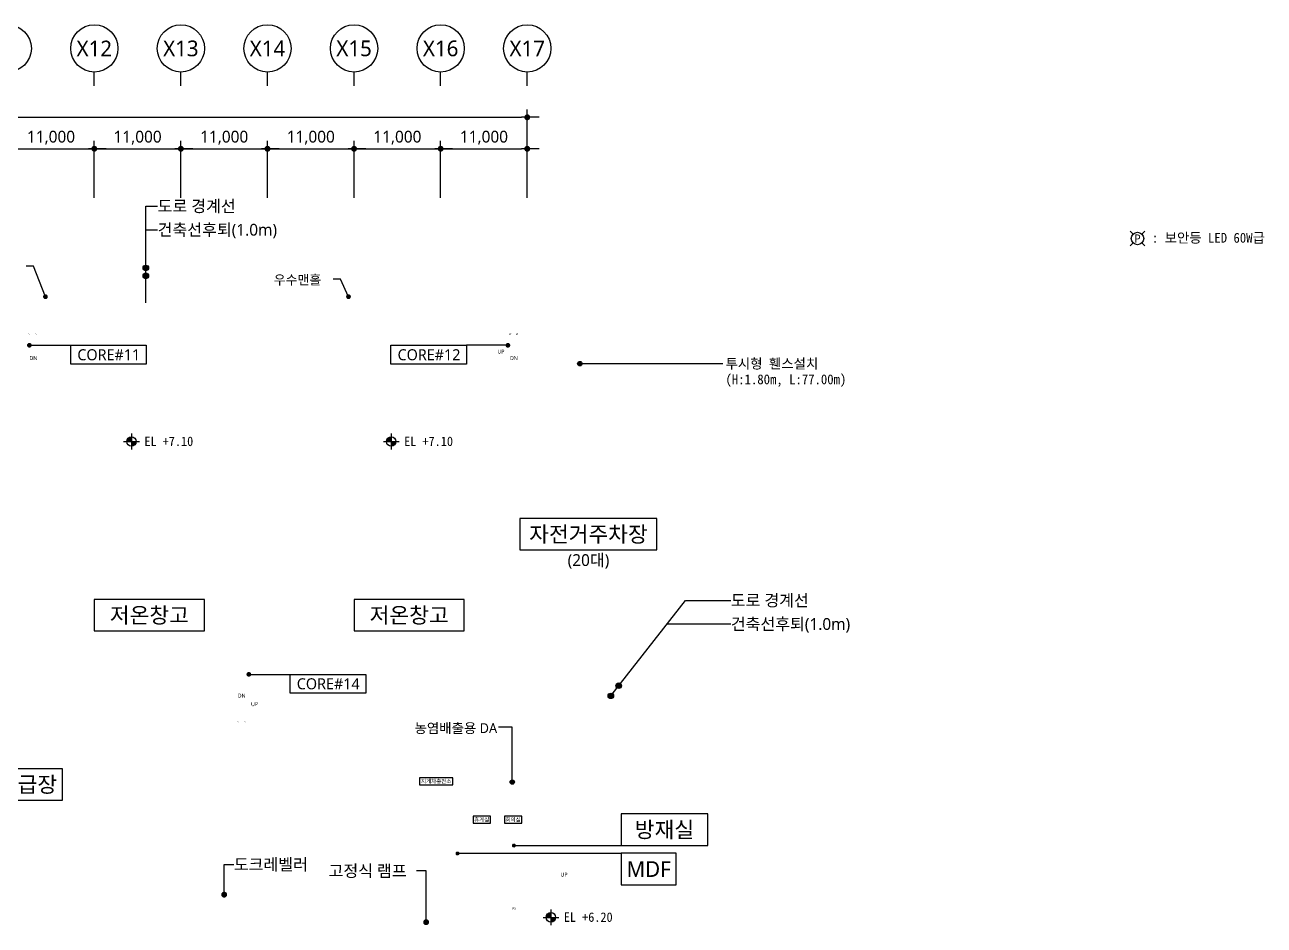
# Model space of a CAD drawing. Header units: millimetres. Extents: x 4806612 to 5147473, y 1423230 to 1974891.
# Drawn here: x 4978280 to 5135734, y 1563508 to 1677891 of the extents above; entities that cross this region are included whole.
import ezdxf
from ezdxf.enums import TextEntityAlignment as Align

# ---------------------------------------------------------------- set-up
doc = ezdxf.new("R2010")
doc.units = ezdxf.units.MM
doc.layers.get('Defpoints').update_dxf_attribs({"color": 140})
for name, color, linetype, lineweight in [('A-AXIS-BUBL', 7, 'Continuous', 25), ('A-DIMS', 7, 'Continuous', 25), ('A-MKXS-LEAD', 7, 'Continuous', 25), ('A-MKXS-TEXT1', 3, 'Continuous', 25), ('A-MKXX-NAME', 3, 'Continuous', 25), ('A-MKXX-SYMB', 7, 'Continuous', 25), ('A-XXXX-SYMB', 7, 'Continuous', 25), ('A-XXXX-TXT2', 3, 'Continuous', 25)]:
    doc.layers.add(name, color=color, linetype=linetype, lineweight=lineweight)
for name, color, linetype in [('E-TEX', 2, 'Continuous'), ('SYM', 3, 'Continuous'), ('SYM(일반)', 3, 'Continuous')]:
    doc.layers.add(name, color=color, linetype=linetype)
doc.styles.add('HY울릉도L', font='')
doc.styles.add('XR-평면도$0$맑은 고딕', font='malgun.ttf')
doc.styles.add('나눔고딕', font='NanumGothic.ttf')
doc.styles.add('돋움', font='')
doc.styles.add('돋움체', font='')
doc.styles.add('맑은 고딕', font='malgun.ttf')
doc.styles.add('맑은고딕', font='malgun.ttf')
doc.styles.get('HY울릉도L').set_extended_font_data('HYwulM')
doc.styles.get('돋움').set_extended_font_data('DotumChe')
doc.styles.get('돋움체').set_extended_font_data('DotumChe')
doc.dimstyles.new('CDIM', dxfattribs={"dimtxt": 3, "dimasz": 1.5, "dimexe": 2, "dimexo": 1, "dimgap": 1, "dimtad": 1, "dimdec": 0, "dimrnd": 0.5, "dimzin": 0, "dimdsep": 32, "dimlunit": 6, "dimtxsty": 'HY울릉도L', "dimblk1": '_CIDOT', "dimblk2": '_CIDOT', "dimsah": 1, "dimcen": 5.5, "dimclrd": 2, "dimclre": 2, "dimclrt": 7, "dimadec": 0, "dimazin": 0, "dimtfac": 1, "dimtdec": 0, "dimtix": 1, "dimtmove": 2, "dimatfit": 1, "dimldrblk": '_CIDOT', "dimfxl": 1, "dimtolj": 1, "dimtzin": 0, "dimlwd": -1, "dimarcsym": 0})

# ---------------------------------------------------------------- blocks, each defined once
blk = doc.blocks.new('_CIDOT')
at = {"color": 0, "linetype": 'ByBlock'}
blk.add_line((2, 0), (-1, 0), dxfattribs=at)
at = {"color": 0, "linetype": 'ByBlock', "const_width": 0.5}
blk.add_lwpolyline([(-0.25, 0, 1), (0.25, 0, 1)], format="xyb", close=True, dxfattribs=at)
blk = doc.blocks.new('*D36')
at = {"layer": 'A-DIMS', "lineweight": -2, "transparency": 16777216}
for p, q in [((236693, 255621), (236693, 262871)), ((247693, 255621), (247693, 262871))]:
    blk.add_line(p, q, dxfattribs=at)
at = {"layer": 'A-DIMS', "transparency": 16777216}
blk.add_line((237443, 261871), (246943, 261871), dxfattribs=at)
at = {"layer": 'Defpoints', "color": 0, "transparency": 16777216}
for p in [(247693, 261871), (236693, 255121), (247693, 255121)]:
    blk.add_point(p, dxfattribs=at)
at = {"layer": 'A-DIMS', "transparency": 16777216, "xscale": 750, "yscale": 750, "zscale": 750, "rotation": 180}
blk.add_blockref('_CIDOT', (236693, 261871), dxfattribs=at)
at = {"layer": 'A-DIMS', "transparency": 16777216, "xscale": 750, "yscale": 750, "zscale": 750}
blk.add_blockref('_CIDOT', (247693, 261871), dxfattribs=at)
at = {"layer": 'A-DIMS', "color": 3, "transparency": 16777216, "insert": (242193, 263275), "char_height": 1500, "attachment_point": 5, "style": '맑은고딕'}
blk.add_mtext('\\A1;11,000', dxfattribs=at)
blk = doc.blocks.new('*D37')
at = {"layer": 'A-DIMS', "lineweight": -2, "transparency": 16777216}
for p, q in [((247693, 255621), (247693, 262871)), ((258693, 255621), (258693, 262871))]:
    blk.add_line(p, q, dxfattribs=at)
at = {"layer": 'A-DIMS', "transparency": 16777216}
blk.add_line((248443, 261871), (257943, 261871), dxfattribs=at)
at = {"layer": 'Defpoints', "color": 0, "transparency": 16777216}
for p in [(258693, 261871), (247693, 255121), (258693, 255121)]:
    blk.add_point(p, dxfattribs=at)
at = {"layer": 'A-DIMS', "transparency": 16777216, "xscale": 750, "yscale": 750, "zscale": 750, "rotation": 180}
blk.add_blockref('_CIDOT', (247693, 261871), dxfattribs=at)
at = {"layer": 'A-DIMS', "transparency": 16777216, "xscale": 750, "yscale": 750, "zscale": 750}
blk.add_blockref('_CIDOT', (258693, 261871), dxfattribs=at)
at = {"layer": 'A-DIMS', "color": 3, "transparency": 16777216, "insert": (253193, 263275), "char_height": 1500, "attachment_point": 5, "style": '맑은고딕'}
blk.add_mtext('\\A1;11,000', dxfattribs=at)
blk = doc.blocks.new('*D38')
at = {"layer": 'A-DIMS', "lineweight": -2, "transparency": 16777216}
for p, q in [((258693, 255621), (258693, 262871)), ((269693, 255621), (269693, 262871))]:
    blk.add_line(p, q, dxfattribs=at)
at = {"layer": 'A-DIMS', "transparency": 16777216}
blk.add_line((259443, 261871), (268943, 261871), dxfattribs=at)
at = {"layer": 'Defpoints', "color": 0, "transparency": 16777216}
for p in [(269693, 261871), (258693, 255121), (269693, 255121)]:
    blk.add_point(p, dxfattribs=at)
at = {"layer": 'A-DIMS', "transparency": 16777216, "xscale": 750, "yscale": 750, "zscale": 750, "rotation": 180}
blk.add_blockref('_CIDOT', (258693, 261871), dxfattribs=at)
at = {"layer": 'A-DIMS', "transparency": 16777216, "xscale": 750, "yscale": 750, "zscale": 750}
blk.add_blockref('_CIDOT', (269693, 261871), dxfattribs=at)
at = {"layer": 'A-DIMS', "color": 3, "transparency": 16777216, "insert": (264193, 263275), "char_height": 1500, "attachment_point": 5, "style": '맑은고딕'}
blk.add_mtext('\\A1;11,000', dxfattribs=at)
blk = doc.blocks.new('*D39')
at = {"layer": 'A-DIMS', "lineweight": -2, "transparency": 16777216}
for p, q in [((269693, 255621), (269693, 262871)), ((280693, 255621), (280693, 262871))]:
    blk.add_line(p, q, dxfattribs=at)
at = {"layer": 'A-DIMS', "transparency": 16777216}
blk.add_line((270443, 261871), (279943, 261871), dxfattribs=at)
at = {"layer": 'Defpoints', "color": 0, "transparency": 16777216}
for p in [(280693, 261871), (269693, 255121), (280693, 255121)]:
    blk.add_point(p, dxfattribs=at)
at = {"layer": 'A-DIMS', "transparency": 16777216, "xscale": 750, "yscale": 750, "zscale": 750, "rotation": 180}
blk.add_blockref('_CIDOT', (269693, 261871), dxfattribs=at)
at = {"layer": 'A-DIMS', "transparency": 16777216, "xscale": 750, "yscale": 750, "zscale": 750}
blk.add_blockref('_CIDOT', (280693, 261871), dxfattribs=at)
at = {"layer": 'A-DIMS', "color": 3, "transparency": 16777216, "insert": (275193, 263275), "char_height": 1500, "attachment_point": 5, "style": '맑은고딕'}
blk.add_mtext('\\A1;11,000', dxfattribs=at)
blk = doc.blocks.new('*D40')
at = {"layer": 'A-DIMS', "lineweight": -2, "transparency": 16777216}
for p, q in [((280693, 255621), (280693, 262871)), ((291693, 255621), (291693, 262871))]:
    blk.add_line(p, q, dxfattribs=at)
at = {"layer": 'A-DIMS', "transparency": 16777216}
blk.add_line((281443, 261871), (290943, 261871), dxfattribs=at)
at = {"layer": 'Defpoints', "color": 0, "transparency": 16777216}
for p in [(291693, 261871), (280693, 255121), (291693, 255121)]:
    blk.add_point(p, dxfattribs=at)
at = {"layer": 'A-DIMS', "transparency": 16777216, "xscale": 750, "yscale": 750, "zscale": 750, "rotation": 180}
blk.add_blockref('_CIDOT', (280693, 261871), dxfattribs=at)
at = {"layer": 'A-DIMS', "transparency": 16777216, "xscale": 750, "yscale": 750, "zscale": 750}
blk.add_blockref('_CIDOT', (291693, 261871), dxfattribs=at)
at = {"layer": 'A-DIMS', "color": 3, "transparency": 16777216, "insert": (286193, 263275), "char_height": 1500, "attachment_point": 5, "style": '맑은고딕'}
blk.add_mtext('\\A1;11,000', dxfattribs=at)
blk = doc.blocks.new('*D41')
at = {"layer": 'A-DIMS', "lineweight": -2, "transparency": 16777216}
for p, q in [((126693, 255621), (126693, 266871)), ((302693, 255621), (302693, 266871))]:
    blk.add_line(p, q, dxfattribs=at)
at = {"layer": 'A-DIMS', "transparency": 16777216}
blk.add_line((127443, 265871), (301943, 265871), dxfattribs=at)
at = {"layer": 'Defpoints', "color": 0, "transparency": 16777216}
for p in [(302693, 265871), (126693, 255121), (302693, 255121)]:
    blk.add_point(p, dxfattribs=at)
at = {"layer": 'A-DIMS', "transparency": 16777216, "xscale": 750, "yscale": 750, "zscale": 750, "rotation": 180}
blk.add_blockref('_CIDOT', (126693, 265871), dxfattribs=at)
at = {"layer": 'A-DIMS', "transparency": 16777216, "xscale": 750, "yscale": 750, "zscale": 750}
blk.add_blockref('_CIDOT', (302693, 265871), dxfattribs=at)
at = {"layer": 'A-DIMS', "color": 3, "transparency": 16777216, "insert": (214693, 267275), "char_height": 1500, "attachment_point": 5, "style": '맑은고딕'}
blk.add_mtext('\\A1;176,000', dxfattribs=at)
blk = doc.blocks.new('*D42')
at = {"layer": 'A-DIMS', "lineweight": -2, "transparency": 16777216}
for p, q in [((291693, 255621), (291693, 262871)), ((302693, 255621), (302693, 262871))]:
    blk.add_line(p, q, dxfattribs=at)
at = {"layer": 'A-DIMS', "transparency": 16777216}
blk.add_line((292443, 261871), (301943, 261871), dxfattribs=at)
at = {"layer": 'Defpoints', "color": 0, "transparency": 16777216}
for p in [(302693, 261871), (291693, 255121), (302693, 255121)]:
    blk.add_point(p, dxfattribs=at)
at = {"layer": 'A-DIMS', "transparency": 16777216, "xscale": 750, "yscale": 750, "zscale": 750, "rotation": 180}
blk.add_blockref('_CIDOT', (291693, 261871), dxfattribs=at)
at = {"layer": 'A-DIMS', "transparency": 16777216, "xscale": 750, "yscale": 750, "zscale": 750}
blk.add_blockref('_CIDOT', (302693, 261871), dxfattribs=at)
at = {"layer": 'A-DIMS', "color": 3, "transparency": 16777216, "insert": (297193, 263275), "char_height": 1500, "attachment_point": 5, "style": '맑은고딕'}
blk.add_mtext('\\A1;11,000', dxfattribs=at)
blk = doc.blocks.new('글_방재실')
at = {"layer": 'A-XXXX-TXT2', "color": 0}
blk.add_lwpolyline([(-5500, -2000), (5500, -2000), (5500, 2000), (-5500, 2000)], close=True, dxfattribs=at)
at = {"layer": 'A-XXXX-TXT2', "style": '맑은고딕'}
blk.add_text('방재실', height=2000, dxfattribs=at).set_placement((0, 0), align=Align.MIDDLE_CENTER)
blk = doc.blocks.new('글_MDF')
at = {"layer": 'A-XXXX-TXT2', "color": 0}
blk.add_lwpolyline([(-3500, -2000), (3500, -2000), (3500, 2000), (-3500, 2000)], close=True, dxfattribs=at)
at = {"layer": 'A-XXXX-TXT2', "style": '맑은고딕'}
blk.add_text('MDF', height=2000, dxfattribs=at).set_placement((0, 0), align=Align.MIDDLE_CENTER)
blk = doc.blocks.new('글_자전거주차장')
at = {"layer": 'A-XXXX-TXT2', "color": 0}
blk.add_lwpolyline([(-8700, -2000), (8700, -2000), (8700, 2000), (-8700, 2000)], close=True, dxfattribs=at)
at = {"layer": 'A-XXXX-TXT2', "style": '맑은고딕'}
blk.add_text('자전거주차장', height=2000, dxfattribs=at).set_placement((0, 0), align=Align.MIDDLE_CENTER)
blk = doc.blocks.new('글_지게차충전소')
at = {"layer": 'A-XXXX-TXT2', "color": 0, "ltscale": 100}
blk.add_lwpolyline([(-2100, 450), (-2100, -450), (2100, -450), (2100, 450)], close=True, dxfattribs=at)
at = {"layer": 'A-XXXX-TXT2', "ltscale": 100, "style": 'XR-평면도$0$맑은 고딕'}
blk.add_text('지게차충전소', height=500, dxfattribs=at).set_placement((0, 0), align=Align.MIDDLE_CENTER)
blk = doc.blocks.new('글_저온창고')
at = {"layer": 'A-XXXX-TXT2', "color": 0}
blk.add_lwpolyline([(-7000, -2000), (7000, -2000), (7000, 2000), (-7000, 2000)], close=True, dxfattribs=at)
at = {"layer": 'A-XXXX-TXT2', "style": '맑은고딕'}
blk.add_text('저온창고', height=2000, dxfattribs=at).set_placement((0, 0), align=Align.MIDDLE_CENTER)
blk = doc.blocks.new('글_작업장')
at = {"layer": 'A-XXXX-TXT2', "color": 0}
blk.add_lwpolyline([(-7020, -2000), (6946, -2000), (6946, 2000), (-7020, 2000)], close=True, dxfattribs=at)
at = {"layer": 'A-XXXX-TXT2', "style": '맑은고딕'}
blk.add_text('화물취급장', height=2000, dxfattribs=at).set_placement((0, 0), align=Align.MIDDLE_CENTER)
blk = doc.blocks.new('Level')
at = {"layer": 'A-XXXX-SYMB'}
h = blk.add_hatch(color=256, dxfattribs=at)
h.paths.add_polyline_path([(0, 600, 0.4142136), (-600, 0), (0, 0)])
h.paths.add_polyline_path([(600, 0), (0, 0), (0, -600, 0.4142136)])
for p, q in [((-1000, 0), (1000, 0)), ((0, 1000), (0, -1000))]:
    blk.add_line(p, q, dxfattribs=at)
blk.add_circle((0, 0), 600, dxfattribs=at)
blk = doc.blocks.new('IL9')
at = {"layer": 'SYM(일반)'}
for p, q in [((-134, 134), (-224, 224)), ((134, 134), (224, 224)), ((-134, -134), (-224, -224)), ((134, -134), (224, -224))]:
    blk.add_line(p, q, dxfattribs=at)
blk.add_circle((0, 0), 190, dxfattribs=at)
at = {"layer": 'SYM(일반)', "color": 1, "style": '나눔고딕'}
blk.add_text('P', height=250, dxfattribs=at).set_placement((0, 0), align=Align.MIDDLE_CENTER)
blk = doc.blocks.new('DIM(210222)')
for p, q in [((247693, 269870.6), (247693, 271620.6)), ((258693, 269870.6), (258693, 271620.6)), ((269693, 269870.6), (269693, 271620.6)), ((280693, 269870.6), (280693, 271620.6)), ((291693, 269870.6), (291693, 271620.6)), ((302693, 269870.6), (302693, 271620.6))]:
    blk.add_line(p, q)
at = {"layer": 'A-AXIS-BUBL', "ltscale": 0.2}
for centre in [(236693, 274620.6), (247693, 274620.6), (258693, 274620.6), (269693, 274620.6), (280693, 274620.6), (291693, 274620.6), (302693, 274620.6)]:
    blk.add_circle(centre, 3000, dxfattribs=at)
at = {"layer": 'A-XXXX-TXT2', "ltscale": 0.2, "style": '맑은고딕'}
for s, p in [('X12', (247693, 274620.6)), ('X13', (258693, 274620.6)), ('X14', (269693, 274620.6)), ('X15', (280693, 274620.6)), ('X16', (291693, 274620.6)), ('X17', (302693, 274620.6))]:
    blk.add_text(s, height=2000, dxfattribs=at).set_placement(p, align=Align.MIDDLE)
at = {"layer": 'A-DIMS'}
for p1, p2, distance, picture, middle in [((126693, 255120.6), (302693, 255120.6), 10750, '*D41', (214693, 267275.5)), ((236693, 255120.6), (247693, 255120.6), 6750, '*D36', (242193, 263275.5)), ((247693, 255120.6), (258693, 255120.6), 6750, '*D37', (253193, 263275.5)), ((258693, 255120.6), (269693, 255120.6), 6750, '*D38', (264193, 263275.5)), ((269693, 255120.6), (280693, 255120.6), 6750, '*D39', (275193, 263275.5)), ((280693, 255120.6), (291693, 255120.6), 6750, '*D40', (286193, 263275.5)), ((291693, 255120.6), (302693, 255120.6), 6750, '*D42', (297193, 263275.5))]:
    dim = blk.add_aligned_dim(p1=p1, p2=p2, distance=distance, dimstyle='CDIM', override={"dimscale": 500, "dimtxsty": '맑은고딕', "dimclrd": 256, "dimclre": 256, "dimclrt": 3}, dxfattribs=at)
    dim.commit()
    dim.dimension.update_dxf_attribs({"geometry": picture, "text_midpoint": middle})

msp = doc.modelspace()

# ---------------------------------------------------------------- hatches: boundary and pattern name
at = {"layer": 'A-XXXX-SYMB'}
h = msp.add_hatch(color=256, dxfattribs=at)
h.dxf.hatch_style = 1
edge = h.paths.add_edge_path()
edge.add_arc((4993659.6, 1647006.9), 351.6, 0, 360)
h = msp.add_hatch(color=256, dxfattribs=at)
h.dxf.hatch_style = 1
edge = h.paths.add_edge_path()
edge.add_arc((4993659.6, 1647006.9), 351.6, 0, 360)
h = msp.add_hatch(color=256, dxfattribs=at)
h.dxf.hatch_style = 1
edge = h.paths.add_edge_path()
edge.add_arc((4993659.6, 1646006.8), 351.6, 0, 360)
h = msp.add_hatch(color=256, dxfattribs=at)
h.dxf.hatch_style = 1
edge = h.paths.add_edge_path()
edge.add_arc((4993659.6, 1646006.8), 351.6, 0, 360)
h = msp.add_hatch(color=256, dxfattribs=at)
h.dxf.hatch_style = 1
edge = h.paths.add_edge_path()
edge.add_arc((5048796.9, 1634846), 281.2, 0, 360)
h = msp.add_hatch(color=256, dxfattribs=at)
h.dxf.hatch_style = 1
edge = h.paths.add_edge_path()
edge.add_arc((5053734.4, 1593927.2), 351.6, 0, 360)
h = msp.add_hatch(color=256, dxfattribs=at)
h.dxf.hatch_style = 1
edge = h.paths.add_edge_path()
edge.add_arc((5052726.6, 1592639), 351.6, 0, 360)
h = msp.add_hatch(color=256, dxfattribs=at)
h.dxf.hatch_style = 1
edge = h.paths.add_edge_path()
edge.add_arc((5040211.8, 1581691.2), 281.2, 0, 360)

# ---------------------------------------------------------------- linework, layer by layer
for points in [[(4993659.6, 1642580.2), (4993659.6, 1654855.3), (4995159.6, 1654855.3)], [(4993659.6, 1651855.3), (4995159.6, 1651855.3)], [(4980911.8, 1643346.6), (4979373.2, 1647218.3), (4978435.7, 1647218.3)], [(5019411.8, 1643346.6), (5018404.4, 1645596.6), (5017466.9, 1645596.6)], [(4978861.5, 1637175.5), (4984119.1, 1637175.5)], [(5039656.8, 1637175.5), (5034399.1, 1637175.5)], [(5048782.9, 1634846), (5048782.9, 1634846), (5066974.3, 1634846)], [(5052726.6, 1592639), (5062218.6, 1604772.4), (5067965.2, 1604772.4)], [(5059871.7, 1601772.4), (5067965.2, 1601772.4)], [(5006741.1, 1595376.7), (5011998.7, 1595376.7)], [(5053734.4, 1593927.2), (5053951, 1594204.1)], [(5052726.6, 1592639), (5052943.2, 1592915.9)], [(5040211.8, 1581691.2), (5040211.8, 1588682.7), (5038474.2, 1588682.7)], [(5003611.8, 1567391.2), (5003611.8, 1571222.4), (5004836.8, 1571222.4)], [(5029264.7, 1563891.2), (5029264.7, 1570406.7), (5028039.7, 1570406.7)]]:
    msp.add_lwpolyline(points)
at = {"layer": 'A-MKXS-LEAD'}
for points, const_width in [([(4980754.8, 1643346.6, -1), (4981054.8, 1643346.6, -1)], 300), ([(5019254.8, 1643346.6, -1), (5019554.8, 1643346.6, -1)], 300), ([(4978861.5, 1637325.5, -1), (4978861.5, 1637025.5, -1)], 300), ([(5039656.8, 1637325.5, 1), (5039656.8, 1637025.5, 1)], 300), ([(5006741.1, 1595526.7, -1), (5006741.1, 1595226.7, -1)], 300), ([(5003424.3, 1567391.2, 1), (5003799.3, 1567391.2, 1)], 375), ([(5029077.2, 1563891.2, 1), (5029452.2, 1563891.2, 1)], 375)]:
    msp.add_lwpolyline(points, format="xyb", close=True, dxfattribs=dict(at, const_width=const_width))
at = {"layer": 'A-MKXX-SYMB'}
for points in [[(4984119.1, 1637175.5), (4993719.1, 1637175.5), (4993719.1, 1634775.5), (4984119.1, 1634775.5)], [(5024799.1, 1637175.5), (5034399.1, 1637175.5), (5034399.1, 1634775.5), (5024799.1, 1634775.5)], [(5011998.7, 1595376.7), (5021598.7, 1595376.7), (5021598.7, 1592976.7), (5011998.7, 1592976.7)]]:
    msp.add_lwpolyline(points, close=True, dxfattribs=at)
at = {"layer": 'A-XXXX-SYMB', "const_width": 250}
for points in [[(5040411.8, 1573496.2, 0.92592593), (5040411.8, 1573766.2, 0.92592593)], [(5033250.6, 1572496.2, 1), (5033250.6, 1572746.2, 1)]]:
    msp.add_lwpolyline(points, format="xyb", close=True, dxfattribs=at)
at = {"layer": 'A-XXXX-SYMB'}
for points in [[(5040411.8, 1573641.2), (5054037.6, 1573641.2)], [(5033250.6, 1572641.2), (5054037.6, 1572641.2)]]:
    msp.add_lwpolyline(points, dxfattribs=at)
for centre, radius in [((4993659.6, 1647006.9), 351.6), ((4993659.6, 1646006.8), 351.6), ((5048796.9, 1634846), 281.2), ((5053734.4, 1593927.2), 351.6), ((5052726.6, 1592639), 351.6), ((5040211.8, 1581691.2), 281.2)]:
    msp.add_circle(centre, radius, dxfattribs=at)
at = {"layer": 'A-XXXX-TXT2', "color": 0, "ltscale": 100}
for points in [[(5035224.7, 1577357.1), (5035224.7, 1576457.1), (5037424.7, 1576457.1), (5037424.7, 1577357.1)], [(5039212, 1577357.1), (5039212, 1576457.1), (5041412, 1576457.1), (5041412, 1577357.1)]]:
    msp.add_lwpolyline(points, close=True, dxfattribs=at)

# ---------------------------------------------------------------- block references
for name, p in [('DIM(210222)', (4739418.8, 1400270.6)), ('글_자전거주차장', (5049890, 1613173.5)), ('글_저온창고', (4994111.8, 1602891.2)), ('글_저온창고', (5027111.8, 1602891.2)), ('글_작업장', (4976111.8, 1581391.2)), ('글_지게차충전소', (5030543.6, 1581791.2)), ('글_방재실', (5059537.6, 1575641.2)), ('글_MDF', (5057537.6, 1570641.2))]:
    msp.add_blockref(name, p)
at = {"layer": 'A-MKXS-TEXT1'}
for p in [(4991832.2, 1624952.1), (5024832.2, 1624952.1), (5045113, 1564508.3)]:
    msp.add_blockref('Level', p, dxfattribs=at)
at = {"layer": 'SYM', "xscale": 4.166666506989746, "yscale": 4.166666506989746, "zscale": 4.166666506989746}
msp.add_blockref('IL9', (5119636.2, 1650735.6), dxfattribs=at)

# ---------------------------------------------------------------- texts
at = {"layer": 'A-MKXS-TEXT1'}
for s, height, style, p in [('건축선후퇴(1.0m)', 1500, '맑은고딕', (4995159.6, 1651855.3)), ('우수맨홀', 1200, '맑은고딕', (5009911, 1645495.6)), ('투시형 휀스설치', 1250, '돋움체', (5067298.8, 1634846)), ('(H:1.80m, L:77.00m)', 1250, '돋움체', (5067298.8, 1632853.8)), ('건축선후퇴(1.0m)', 1500, '맑은고딕', (5067965.2, 1601772.4)), ('도크레벨러', 1500, '맑은고딕', (5004836.8, 1571222.4)), ('고정식 램프', 1500, '맑은고딕', (5016871.3, 1570406.7))]:
    msp.add_text(s, height=height, dxfattribs=dict(at, style=style)).set_placement(p, align=Align.MIDDLE_LEFT)
at = {"layer": 'A-MKXS-TEXT1', "style": '맑은고딕'}
msp.add_text('농염배출용 DA', height=1250, dxfattribs=at).set_placement((5038290.2, 1588544.9), align=Align.MIDDLE_RIGHT)
at = {"layer": 'A-MKXX-NAME', "style": '맑은고딕'}
for p in [(4995159.6, 1654855.3), (5067965.2, 1604772.4)]:
    msp.add_text('도로 경계선', height=1500, dxfattribs=at).set_placement(p, align=Align.MIDDLE_LEFT)
for s, p in [('CORE#11', (4988950.5, 1635976.5)), ('CORE#12', (5029630.5, 1635976.5)), ('CORE#14', (5016830.1, 1594177.6))]:
    msp.add_text(s, height=1400, dxfattribs=at).set_placement(p, align=Align.MIDDLE_CENTER)
at = {"layer": 'A-XXXX-TXT2', "ltscale": 100}
for s, height, style, p in [('ST', 200, '맑은 고딕', (4978902.8, 1638611.2)), ('ST', 200, '맑은 고딕', (4979758.7, 1638611.2)), ('ST', 200, '맑은 고딕', (5039955.8, 1638587)), ('ST', 200, '맑은 고딕', (5040807.5, 1638587)), ('UP', 500, '맑은 고딕', (5038772.7, 1636381.5)), ('DN', 500, '맑은 고딕', (4979372.7, 1635546.8)), ('DN', 500, '맑은 고딕', (5040422.7, 1635546.8)), ('DN', 500, '맑은 고딕', (5005830.4, 1592670.1)), ('UP', 500, '맑은 고딕', (5007459.4, 1591585.8)), ('ST', 200, '맑은 고딕', (5005463.7, 1589362.5)), ('ST', 200, '맑은 고딕', (5006311.4, 1589362.5)), ('휴게실', 500, 'XR-평면도$0$맑은 고딕', (5036324.7, 1576907.1)), ('회의실', 500, 'XR-평면도$0$맑은 고딕', (5040312, 1576907.1)), ('UP', 500, '맑은 고딕', (5046786.8, 1569941.2)), ('PS', 300, '맑은 고딕', (5040454, 1565641.8))]:
    msp.add_text(s, height=height, dxfattribs=dict(at, style=style)).set_placement(p, align=Align.MIDDLE_CENTER)
at = {"layer": 'A-XXXX-TXT2', "style": '돋움체'}
for s, p in [('EL +7.10', (4993474.1, 1624980)), ('EL +7.10', (5026474.1, 1624980)), ('EL +6.20', (5046754.8, 1564536.2))]:
    msp.add_text(s, height=1200, dxfattribs=at).set_placement(p, align=Align.MIDDLE_LEFT)
at = {"layer": 'A-XXXX-TXT2', "style": '맑은고딕'}
msp.add_text('(20대)', height=1500, dxfattribs=at).set_placement((5049890, 1609890), align=Align.MIDDLE_CENTER)
at = {"layer": 'E-TEX', "style": '돋움'}
msp.add_text(': 보안등 LED 60W급', height=1250, dxfattribs=at).set_placement((5121466.8, 1650835.9), align=Align.MIDDLE_LEFT)

doc.saveas('drawing.dxf')
